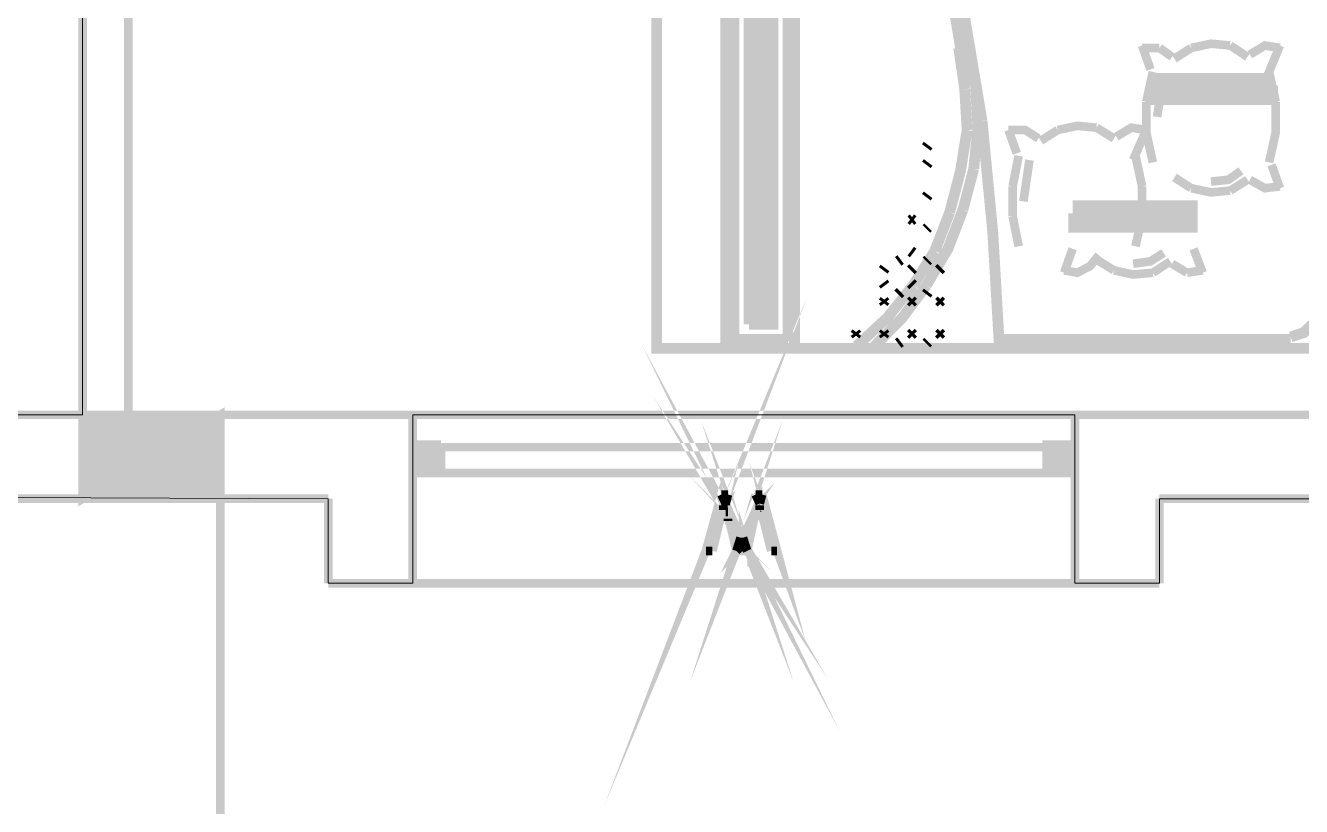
# Model space of a CAD drawing. Header units: inches. Extents: x -524 to 1067, y -71 to 1110.
# Drawn here: x 751.6 to 888.7, y 4.2 to 88 of the extents above; entities that cross this region are included whole.
import ezdxf

# ---------------------------------------------------------------- set-up
doc = ezdxf.new("R2010")
doc.units = ezdxf.units.IN
doc.header["$MEASUREMENT"] = 0
doc.layers.add('H', color=7, linetype='Continuous')
doc.layers.add('P', color=7, linetype='Continuous')
doc.layers.add('wall', color=16, linetype='Continuous', lineweight=20)

msp = doc.modelspace()

# ---------------------------------------------------------------- hatches: boundary and pattern name
at = {"layer": 'H', "linetype": 'Continuous'}
for points in [[(757.7422083906702, 37.15111773492773), (757.7422083906702, 46.22826456216255), (772.6152977839076, 46.22826456216255), (772.6152977839076, 37.15111773492773), (757.7422083906702, 37.15111773492773)], [(793.214982823278, 39.91769485396431), (793.214982823278, 42.94706030093049), (796.2406984323561, 42.94706030093049), (796.2406984323561, 39.91769485396431), (793.214982823278, 39.91769485396431)], [(861.3939545694566, 39.91769485396431), (861.3939545694566, 42.94706030093049), (864.419670178535, 42.94706030093049), (864.419670178535, 39.91769485396431), (861.3939545694566, 39.91769485396431)], [(826.8226900951629, 36.70218767471465), (824.764181526381, 31.61431365896665), (826.3701101970619, 37.60004779514076), (827.0818285852047, 37.60004779514076), (826.8226900951629, 36.70218767471465)], [(828.497965685714, 32.96475367749372), (826.8226900951629, 36.70218767471465), (827.0818285852047, 37.60004779514076), (828.497965685714, 32.96475367749372)], [(830.5564742544962, 36.70218767471465), (828.6877572558853, 32.96475367749372), (830.1075441942828, 37.60004779514076), (830.8156127445377, 37.60004779514076), (830.5564742544962, 36.70218767471465)], [(832.4251912531063, 31.61431365896665), (830.5564742544962, 36.70218767471465), (830.8156127445377, 37.60004779514076), (832.4251912531063, 31.61431365896665)], [(824.764181526381, 31.61431365896665), (826.6292486871037, 36.2496077766137), (826.6292486871037, 36.44304918467297), (826.8226900951629, 36.70218767471465), (824.764181526381, 31.61431365896665)], [(824.764181526381, 31.61431365896665), (826.6292486871037, 36.2496077766137), (826.6292486871037, 35.9941191244599), (824.764181526381, 31.61431365896665)], [(824.764181526381, 31.61431365896665), (826.6292486871037, 35.9941191244599), (826.6292486871037, 35.54153922635894), (824.764181526381, 31.61431365896665)], [(828.497965685714, 32.96475367749372), (826.8226900951629, 36.44304918467297), (826.8226900951629, 36.70218767471465), (828.497965685714, 32.96475367749372)], [(828.497965685714, 32.96475367749372), (826.8226900951629, 36.2496077766137), (826.8226900951629, 36.44304918467297), (828.497965685714, 32.96475367749372)], [(828.497965685714, 32.96475367749372), (826.8226900951629, 35.80067771640062), (826.8226900951629, 36.2496077766137), (828.497965685714, 32.96475367749372)], [(828.497965685714, 32.96475367749372), (826.8226900951629, 35.80067771640062), (827.0818285852047, 35.80067771640062), (827.0818285852047, 35.54153922635894), (828.497965685714, 32.96475367749372)], [(828.6877572558853, 32.96475367749372), (830.2973357644544, 36.2496077766137), (830.2973357644544, 35.9941191244599), (828.6877572558853, 32.96475367749372)], [(828.6877572558853, 32.96475367749372), (830.2973357644544, 35.9941191244599), (830.2973357644544, 35.80067771640062), (828.6877572558853, 32.96475367749372)], [(828.6877572558853, 32.96475367749372), (829.9141027862236, 35.15465641024039), (830.1075441942828, 35.80067771640062), (830.2973357644544, 35.80067771640062), (829.9141027862236, 35.15465641024039), (829.1403371539866, 31.61431365896665), (828.6877572558853, 32.96475367749372)], [(830.2973357644544, 36.2496077766137), (830.2973357644544, 36.44304918467297), (830.5564742544962, 36.70218767471465), (830.2973357644544, 36.2496077766137)], [(832.4251912531063, 31.61431365896665), (830.5564742544962, 36.44304918467297), (830.5564742544962, 36.70218767471465), (832.4251912531063, 31.61431365896665)], [(832.4251912531063, 31.61431365896665), (830.5564742544962, 35.9941191244599), (830.5564742544962, 36.44304918467297), (832.4251912531063, 31.61431365896665)], [(830.5564742544962, 35.80067771640062), (830.5564742544962, 35.9941191244599), (830.6842185805729, 35.80067771640062), (830.5564742544962, 35.80067771640062)], [(832.4251912531063, 31.61431365896665), (830.6842185805729, 35.80067771640062), (830.8156127445377, 35.80067771640062), (832.4251912531063, 31.61431365896665)], [(831.7171227028518, 31.61431365896665), (830.8156127445377, 35.54153922635894), (830.8156127445377, 35.80067771640062), (832.4251912531063, 31.61431365896665), (831.7171227028518, 31.61431365896665)], [(824.764181526381, 31.61431365896665), (826.1803186268905, 34.57433218606251), (826.3701101970619, 35.54153922635894), (826.6292486871037, 35.54153922635894), (826.1803186268905, 34.57433218606251), (825.4722500766359, 31.61431365896665), (824.764181526381, 31.61431365896665)], [(828.497965685714, 32.96475367749372), (827.0818285852047, 35.09260916614592), (827.0818285852047, 35.54153922635894), (828.497965685714, 32.96475367749372)], [(828.497965685714, 32.96475367749372), (827.0818285852047, 34.83347067610418), (827.0818285852047, 35.09260916614592), (828.497965685714, 32.96475367749372)], [(828.497965685714, 32.96475367749372), (828.497965685714, 32.77496210732231), (827.9796887056309, 31.61431365896665), (827.3373172373583, 34.51228494196803), (827.0818285852047, 34.83347067610418), (827.271620155376, 34.64002926804491), (827.3373172373583, 34.51228494196803), (828.497965685714, 32.96475367749372)], [(829.1403371539866, 31.61431365896665), (828.6877572558853, 32.77496210732231), (828.6877572558853, 32.96475367749372), (829.1403371539866, 31.61431365896665)], [(827.9796887056309, 31.61431365896665), (828.497965685714, 32.77496210732231), (828.497965685714, 32.51582361728063), (827.9796887056309, 31.61431365896665)], [(827.9796887056309, 31.61431365896665), (828.6877572558853, 32.25668512723895), (828.6877572558853, 32.51582361728063), (829.1403371539866, 31.61431365896665), (827.9796887056309, 31.61431365896665)], [(827.9796887056309, 31.61431365896665), (828.497965685714, 32.51582361728063), (828.6877572558853, 32.25668512723895), (827.9796887056309, 31.61431365896665)], [(829.1403371539866, 31.61431365896665), (828.6877572558853, 32.51582361728063), (828.6877572558853, 32.77496210732231), (829.1403371539866, 31.61431365896665)]]:
    msp.add_hatch(color=256, dxfattribs=at).paths.add_polyline_path(points)

# ---------------------------------------------------------------- linework, layer by layer
at = {"layer": 'P'}
for points, const_width in [([(757.7422083906702, 46.22826456216255), (757.7422083906702, 159.0849018942608)], 0.927058823529412), ([(762.6366409983589, 46.22826456216255), (762.6366409983589, 131.2731371883785)], 0.927058823529412), ([(762.6366409983589, 118.3344618757337), (762.6366409983589, 46.22826456216255), (762.6366409983589, 131.2731371883785), (762.6366409983589, 46.22826456216255)], 0.927058823529412), ([(762.6366409983589, 118.3344618757337), (762.6366409983589, 46.22826456216255), (762.6366409983589, 131.2731371883785)], 0.927058823529412), ([(819.4171690205915, 125.4808444602635), (819.4171690205915, 53.37464714669242)], 1.15699861046781), ([(864.8065529946534, 125.4808444602635), (819.4171690205915, 125.4808444602635), (819.4171690205915, 53.37464714669242), (864.8065529946534, 53.37464714669242)], 1.15699861046781), ([(826.8226900951629, 53.37464714669242), (826.8226900951629, 125.4808444602635)], 1.15699861046781), ([(834.2245613318466, 125.4808444602635), (834.2245613318466, 53.37464714669242)], 1.15699861046781), ([(854.3753163110036, 77.77381342737795), (852.316807742222, 90.00807002765586), (849.7400221933567, 101.8517939739273), (846.2653765240652, 113.6334706761042), (842.338150956673, 125.2217059702219)], 1.15699861046781), ([(833.5164927815918, 113.4400292680449), (833.5164927815918, 54.34185418698891), (827.7242000534768, 54.34185418698891), (827.7242000534768, 113.4400292680449)], 1.15699861046781), ([(829.3337785620458, 55.95143269555765), (829.3337785620458, 113.4400292680449)], 1.160648448355721), ([(831.9069142730232, 113.4400292680449), (831.9069142730232, 55.95143269555765), (829.3337785620458, 55.95143269555765)], 1.15699861046781), ([(831.1988457227683, 113.4400292680449), (831.1988457227683, 56.65950124581241), (830.0418471123003, 56.65950124581241), (830.0418471123003, 113.4400292680449)], 1.15699861046781), ([(852.7657378024346, 81.44555034261649), (850.9006706417122, 92.58120573863317)], 1.160648448355721), ([(853.9263862507905, 77.06574487712324), (853.667247760749, 81.70103899477023), (853.0248762924764, 85.88740305220425)], 1.15699861046781), ([(881.0300824064182, 85.88740305220425), (878.9679239997483, 86.08084446026353), (876.8437183489841, 85.62826456216257)], 0.927058823529412), ([(886.3734450743198, 85.62826456216257), (884.7638665657512, 85.88740305220425), (883.1542880571824, 84.92019601190782)], 0.927058823529412), ([(852.5102491502812, 81.1864118525748), (851.8642278441209, 85.62826456216257)], 1.15699861046781), ([(871.5660527630648, 85.88740305220425), (872.4675627213787, 83.31061750333902)], 0.927058823529412), ([(873.4347697616752, 85.62826456216257), (871.5660527630648, 85.62826456216257)], 0.927058823529412), ([(874.7852097802022, 84.66470735975406), (873.4347697616752, 85.62826456216257)], 0.927058823529412), ([(876.8437183489841, 85.62826456216257), (875.0406984323563, 84.47126595169479)], 0.927058823529412), ([(882.8951495671408, 84.66470735975406), (881.0300824064182, 85.88740305220425)], 0.927058823529412), ([(885.023005055793, 82.60254895308432), (886.3734450743198, 85.88740305220425)], 0.927058823529412), ([(872.7230513735328, 83.05512885118527), (872.0149828232777, 79.83597183404768)], 0.927058823529412), ([(872.4675627213787, 82.34706030093051), (885.6653765240651, 82.34706030093051)], 1.160648448355721), ([(873.8836998218883, 82.60254895308432), (873.1756312716336, 78.2263933254789)], 0.927058823529412), ([(885.9208651762192, 79.83597183404768), (885.2127966259641, 83.05512885118527)], 0.927058823529412), ([(852.7657378024346, 76.81025622496944), (852.5102491502812, 81.1864118525748)], 1.160648448355721), ([(886.180003666261, 80.99297044451552), (872.0149828232777, 80.99297044451552)], 1.160648448355721), ([(872.4675627213787, 81.44555034261649), (885.6653765240651, 81.44555034261649)], 1.160648448355721), ([(886.180003666261, 80.0914604862015), (872.0149828232777, 80.0914604862015)], 1.15699861046781), ([(872.0149828232777, 79.83597183404768), (872.0149828232777, 76.5511177349277), (872.7230513735328, 73.33196071779017)], 0.927058823529412), ([(885.2127966259641, 73.33196071779017), (885.9208651762192, 76.5511177349277), (885.9208651762192, 79.83597183404768)], 0.927058823529412), ([(856.244033309614, 53.37464714669242), (855.5359647593593, 65.67095099106483), (854.3753163110036, 77.77381342737795)], 1.160648448355721), ([(850.9006706417122, 67.98859804988837), (852.0576692521802, 72.43045075947614), (852.7657378024346, 76.81025622496944)], 1.15699861046781), ([(853.4738063526897, 72.62389216753542), (853.9263862507905, 77.06574487712324)], 1.160648448355721), ([(860.4267475291601, 75.9087462666554), (859.0106104286506, 76.81025622496944), (857.2112403499107, 76.81025622496944)], 0.927058823529412), ([(857.2112403499107, 76.81025622496944), (858.1091004703367, 74.29916775808661)], 0.927058823529412), ([(862.48890593583, 76.81025622496944), (860.6858860192019, 75.64960777661372)], 0.927058823529412), ([(866.6716201553761, 77.06574487712324), (864.6131115865942, 77.25918628518252), (862.48890593583, 76.81025622496944)], 0.927058823529412), ([(868.5403371539865, 75.9087462666554), (866.6716201553761, 77.06574487712324)], 0.927058823529412), ([(872.0149828232777, 76.81025622496944), (870.4054043147089, 77.06574487712324), (868.7994756440282, 76.10218767471468)], 0.927058823529412), ([(870.5988457227686, 73.59109920783186), (872.0149828232777, 76.81025622496944)], 0.927058823529412), ([(848.3895821748295, 74.94153922635897), (848.5830235828887, 75.20067771640065)], 1.160648448355721), ([(858.3025418783959, 74.04002926804493), (857.6601704101236, 70.75882500681287)], 0.927058823529412), ([(859.4631903267516, 73.59109920783186), (858.8171690205913, 69.14924649824408)], 0.927058823529412), ([(871.5660527630648, 70.75882500681287), (870.8579842128102, 74.04002926804493)], 0.927058823529412), ([(848.3895821748295, 73.07647206563638), (848.5830235828887, 73.33196071779017)], 1.160648448355721), ([(852.316807742222, 68.24773653993005), (853.4738063526897, 72.62389216753542)], 1.15699861046781), ([(878.9679239997483, 71.2734521490083), (880.8366409983589, 71.46689355706764), (882.1870810168859, 72.43045075947614)], 0.927058823529412), ([(886.3734450743198, 70.5653835987536), (885.4719351160059, 73.07647206563638)], 0.927058823529412), ([(875.0406984323563, 71.72238220922138), (876.8437183489841, 70.5653835987536)], 0.927058823529412), ([(881.0300824064182, 70.30624510871192), (882.8951495671408, 71.46689355706764)], 0.927058823529412), ([(883.1542880571824, 71.46689355706764), (884.7638665657512, 70.5653835987536), (886.3734450743198, 70.75882500681287)], 0.927058823529412), ([(848.3895821748295, 69.59817655845717), (848.5830235828887, 69.85731504849883)], 1.160648448355721), ([(857.6601704101236, 70.75882500681287), (857.6601704101236, 67.5396679896753)], 0.927058823529412), ([(871.5660527630648, 67.5396679896753), (871.5660527630648, 70.75882500681287)], 0.927058823529412), ([(876.8437183489841, 70.5653835987536), (878.9679239997483, 70.11280370065265), (881.0300824064182, 70.30624510871192)], 0.927058823529412), ([(848.3895821748295, 60.13414691510374), (850.7072292336529, 64.06137248249603), (852.316807742222, 68.24773653993005)], 1.160648448355721), ([(849.2910921331434, 63.80588383034228), (850.9006706417122, 67.98859804988837)], 1.160648448355721), ([(864.0984844443985, 68.69666660014313), (877.551786899239, 68.69666660014313)], 1.15699861046781), ([(846.7143065842783, 67.08708809157434), (846.9734450743199, 67.28052949963362)], 1.160648448355721), ([(846.9734450743199, 67.08708809157434), (846.7143065842783, 67.28052949963362)], 1.160648448355721), ([(846.9734450743199, 67.08708809157434), (846.7143065842783, 67.28052949963362)], 1.160648448355721), ([(857.6601704101236, 67.5396679896753), (858.3025418783959, 64.3205109725377)], 0.927058823529412), ([(877.551786899239, 67.28052949963362), (863.6459045462977, 67.28052949963362)], 1.15699861046781), ([(864.0984844443985, 67.7951566418291), (877.551786899239, 67.7951566418291)], 1.15699861046781), ([(870.8579842128102, 64.3205109725377), (871.5660527630648, 67.5396679896753)], 0.927058823529412), ([(848.3895821748295, 66.18557813326031), (848.5830235828887, 66.37901954131958)], 1.160648448355721), ([(877.551786899239, 66.37901954131958), (863.6459045462977, 66.37901954131958)], 1.15699861046781), ([(864.0984844443985, 64.06137248249603), (863.1969744860849, 61.48823677151879)], 0.927058823529412), ([(878.0700638793223, 61.48823677151879), (877.1028568390257, 64.06137248249603)], 0.927058823529412), ([(845.3638665657511, 62.71093246396897), (845.6230050557929, 62.90437387202824)], 1.160648448355721), ([(846.9734450743199, 63.612442422283), (846.7143065842783, 63.80588383034228)], 1.160648448355721), ([(846.9734450743199, 60.13414691510374), (849.2910921331434, 63.80588383034228)], 1.15699861046781), ([(848.3895821748295, 62.71093246396897), (848.5830235828887, 62.90437387202824)], 1.160648448355721), ([(863.1969744860849, 61.74372542367253), (864.6131115865942, 61.48823677151879), (865.9635516051212, 62.19630532177349), (866.9307586454177, 63.35330393224132)], 0.927058823529412), ([(866.6716201553761, 62.90437387202824), (868.5403371539865, 61.74372542367253)], 0.927058823529412), ([(870.5988457227686, 62.45179397392724), (872.4675627213787, 62.71093246396897), (873.8836998218883, 63.612442422283)], 0.927058823529412), ([(872.7230513735328, 61.48823677151879), (874.591768372143, 62.71093246396897)], 0.927058823529412), ([(843.7542880571825, 61.74372542367253), (843.9477294652418, 62.00286391371421)], 1.160648448355721), ([(846.7143065842783, 61.74372542367253), (846.9734450743199, 62.00286391371421)], 1.160648448355721), ([(849.7400221933567, 61.74372542367253), (849.9991606833985, 62.00286391371421)], 1.15699861046781), ([(868.5403371539865, 61.74372542367253), (870.5988457227686, 61.29479536345946), (872.7230513735328, 61.48823677151879)], 0.927058823529412), ([(874.7852097802022, 62.45179397392724), (876.3947882887712, 61.48823677151879)], 0.927058823529412), ([(876.3947882887712, 61.48823677151879), (878.0700638793223, 61.74372542367253)], 0.927058823529412), ([(826.8226900951629, 35.80067771640063), (828.4322686037317, 33.03045075947612), (826.8226900951629, 35.9941191244599), (826.8226900951629, 35.80067771640063)], 0.927058823529412), ([(840.9220138561634, 53.6337856367341), (844.2032181173956, 56.65950124581241), (846.9734450743199, 60.13414691510374)], 1.160648448355721), ([(842.5936396088268, 53.37464714669242), (845.8127966259642, 56.65950124581241), (848.3895821748295, 60.13414691510374)], 1.15699861046781), ([(843.9477294652418, 60.13414691510374), (843.7542880571825, 60.39328540514542)], 1.160648448355721), ([(846.9734450743199, 60.13414691510374), (846.7143065842783, 60.39328540514542)], 1.160648448355721), ([(843.7542880571825, 58.2690797543812), (843.9477294652418, 58.52456840653495)], 1.160648448355721), ([(843.9477294652418, 58.2690797543812), (843.7542880571825, 58.52456840653495)], 1.160648448355721), ([(845.3638665657511, 59.17058971269523), (845.6230050557929, 59.42607836484898)], 1.160648448355721), ([(846.7143065842783, 58.2690797543812), (846.9734450743199, 58.52456840653495)], 1.160648448355721), ([(846.9734450743199, 58.2690797543812), (846.7143065842783, 58.52456840653495)], 1.160648448355721), ([(848.3895821748295, 59.17058971269523), (848.5830235828887, 59.42607836484898)], 1.160648448355721), ([(849.7400221933567, 58.2690797543812), (849.9991606833985, 58.52456840653495)], 1.15699861046781), ([(849.9991606833985, 58.2690797543812), (849.7400221933567, 58.52456840653495)], 1.15699861046781), ([(849.9991606833985, 58.2690797543812), (849.7400221933567, 58.52456840653495)], 1.15699861046781), ([(887.5304436847875, 54.59734283914266), (888.9465807852971, 55.04992273724362), (889.8480907436115, 55.95143269555765)], 1.160648448355721), ([(840.7285724481042, 54.79078424720194), (840.9220138561634, 55.04992273724362)], 1.160648448355721), ([(840.9220138561634, 54.79078424720194), (840.7285724481042, 55.04992273724362)], 1.160648448355721), ([(843.7542880571825, 54.79078424720194), (843.9477294652418, 55.04992273724362)], 1.160648448355721), ([(843.9477294652418, 54.79078424720194), (843.7542880571825, 55.04992273724362)], 1.160648448355721), ([(843.9477294652418, 54.79078424720194), (843.7542880571825, 55.04992273724362)], 1.160648448355721), ([(846.7143065842783, 54.79078424720194), (846.9734450743199, 55.04992273724362)], 1.160648448355721), ([(846.9734450743199, 54.79078424720194), (846.7143065842783, 55.04992273724362)], 1.160648448355721), ([(846.9734450743199, 54.79078424720194), (846.7143065842783, 55.04992273724362)], 1.160648448355721), ([(849.7400221933567, 54.79078424720194), (849.9991606833985, 55.04992273724362)], 1.15699861046781), ([(849.9991606833985, 54.79078424720194), (849.7400221933567, 55.04992273724362)], 1.15699861046781), ([(887.5304436847875, 54.34185418698891), (856.244033309614, 54.34185418698891)], 1.15699861046781), ([(827.0818285852047, 35.54153922635895), (828.4322686037317, 33.03045075947612), (827.0818285852047, 35.80067771640063), (827.0818285852047, 35.54153922635895)], 0.927058823529412), ([(891.2642278441208, 53.37464714669242), (819.4171690205915, 53.37464714669242)], 1.160648448355721), ([(834.2245613318466, 53.37464714669242), (826.8226900951629, 53.37464714669242)], 1.160648448355721), ([(845.3638665657511, 53.8892742888879), (845.6230050557929, 54.08271569694718)], 1.160648448355721), ([(848.3895821748295, 53.8892742888879), (848.5830235828887, 54.08271569694718)], 1.160648448355721), ([(827.0818285852047, 35.09260916614592), (828.4322686037317, 33.03045075947612), (827.0818285852047, 35.34809781829967), (827.0818285852047, 35.09260916614592)], 0.927058823529412), ([(673.5988457227684, 46.22826456216255), (757.7422083906702, 46.22826456216255)], 0.927058823529412), ([(772.5496007019253, 37.21681481691014), (772.5496007019253, 46.22826456216255), (757.7422083906702, 37.21681481691014), (772.5496007019253, 37.21681481691014)], 0.927058823529412), ([(772.5496007019253, 46.22826456216255), (757.7422083906702, 37.21681481691014), (757.7422083906702, 46.22826456216255)], 0.927058823529412), ([(757.7422083906702, 46.22826456216255), (772.5496007019253, 46.22826456216255)], 0.927058823529412), ([(762.6366409983589, 46.22826456216255), (894.9359647593592, 46.22826456216255)], 0.927058823529412), ([(793.214982823278, 46.22826456216255), (793.214982823278, 35.34809781829967)], 0.927058823529412), ([(864.3539730965526, 35.34809781829967), (864.3539730965526, 46.22826456216255)], 0.927058823529412), ([(828.4322686037317, 32.77496210732232), (827.9796887056309, 31.61431365896666), (828.4322686037317, 33.03045075947612)], 0.927058823529412), ([(828.6877572558853, 32.77496210732232), (829.1403371539866, 31.61431365896666), (828.6877572558853, 33.03045075947612), (828.6877572558853, 32.77496210732232)], 0.927058823529412), ([(793.214982823278, 43.00910754502497), (793.214982823278, 39.98339193594671)], 0.927058823529412), ([(793.214982823278, 39.98339193594671), (796.2406984323561, 43.00910754502497)], 0.927058823529412), ([(796.2406984323561, 43.00910754502497), (793.214982823278, 43.00910754502497)], 0.927058823529412), ([(793.214982823278, 39.98339193594671), (796.2406984323561, 43.00910754502497)], 0.927058823529412), ([(796.2406984323561, 43.00910754502497), (796.2406984323561, 39.98339193594671), (793.214982823278, 39.98339193594671)], 0.927058823529412), ([(793.214982823278, 42.75361889287122), (862.0363260377292, 42.75361889287122)], 0.927058823529412), ([(864.3539730965526, 43.00910754502497), (861.328257487474, 39.98339193594671)], 0.927058823529412), ([(864.3539730965526, 43.00910754502497), (861.328257487474, 39.98339193594671)], 0.927058823529412), ([(861.328257487474, 39.98339193594671), (861.328257487474, 43.00910754502497), (864.3539730965526, 43.00910754502497)], 0.927058823529412), ([(862.0363260377292, 42.75361889287122), (862.0363260377292, 39.98339193594671)], 0.927058823529412), ([(864.3539730965526, 39.98339193594671), (864.3539730965526, 43.00910754502497)], 0.927058823529412), ([(772.5496007019253, 41.59297044451551), (772.5496007019253, -19.82285169536408)], 0.927058823529412), ([(830.4907771725136, 36.70218767471466), (832.359494171124, 31.61431365896666), (830.7499156625554, 37.66574487712317)], 0.927058823529412), ([(862.0363260377292, 39.98339193594671), (793.214982823278, 39.98339193594671)], 0.927058823529412), ([(828.4322686037317, 33.03045075947612), (827.271620155376, 34.64002926804491), (827.0818285852047, 34.83347067610418), (828.4322686037317, 33.03045075947612)], 0.927058823529412), ([(824.6984844443987, 31.61431365896666), (826.3701101970619, 35.54153922635895), (825.4065529946533, 31.61431365896666)], 0.927058823529412), ([(861.328257487474, 39.98339193594671), (864.3539730965526, 39.98339193594671)], 0.927058823529412), ([(826.3701101970619, 37.66574487712317), (826.8226900951629, 36.70218767471466), (824.6984844443987, 31.61431365896666), (826.3701101970619, 37.66574487712317)], 0.927058823529412), ([(828.6877572558853, 33.03045075947612), (830.2973357644544, 36.50874626665538), (830.4907771725136, 36.70218767471466), (828.6877572558853, 33.03045075947612)], 0.927058823529412), ([(828.6877572558853, 33.03045075947612), (830.2973357644544, 36.50874626665538), (830.2973357644544, 36.2496077766137)], 0.927058823529412), ([(730.3830235828887, 37.21681481691014), (784.1378359960431, 37.21681481691014)], 0.927058823529412), ([(730.3830235828887, 37.21681481691014), (784.1378359960431, 37.21681481691014)], 0.927058823529412), ([(730.3830235828887, 37.21681481691014), (784.1378359960431, 37.21681481691014)], 0.927058823529412), ([(730.3830235828887, 37.21681481691014), (784.1378359960431, 37.21681481691014)], 0.927058823529412), ([(730.3830235828887, 37.21681481691014), (784.1378359960431, 37.21681481691014)], 0.927058823529412), ([(784.1378359960431, 37.21681481691014), (784.1378359960431, 28.13966798967532)], 0.927058823529412), ([(793.214982823278, 37.21681481691014), (793.214982823278, 28.13966798967532)], 0.927058823529412), ([(824.6984844443987, 31.61431365896666), (826.5635516051211, 36.50874626665538), (826.8226900951629, 36.70218767471466), (824.6984844443987, 31.61431365896666)], 0.927058823529412), ([(826.5635516051211, 35.54153922635895), (824.6984844443987, 31.61431365896666), (826.5635516051211, 35.80067771640063), (826.5635516051211, 35.54153922635895)], 0.927058823529412), ([(826.8226900951629, 36.70218767471466), (824.6984844443987, 31.61431365896666), (826.8226900951629, 36.70218767471466)], 0.927058823529412), ([(827.0818285852047, 37.66574487712317), (826.3701101970619, 37.66574487712317)], 0.927058823529412), ([(826.3701101970619, 37.66574487712317), (826.8226900951629, 36.70218767471466)], 0.927058823529412), ([(827.0818285852047, 37.66574487712317), (826.8226900951629, 36.70218767471466)], 0.927058823529412), ([(826.8226900951629, 36.70218767471466), (827.0818285852047, 37.66574487712317)], 0.927058823529412), ([(826.8226900951629, 36.50874626665538), (828.4322686037317, 33.03045075947612), (826.8226900951629, 36.70218767471466)], 0.927058823529412), ([(826.8226900951629, 36.70218767471466), (826.8226900951629, 36.50874626665538)], 0.927058823529412), ([(828.4322686037317, 33.03045075947612), (826.8226900951629, 36.70218767471466)], 0.927058823529412), ([(826.8226900951629, 36.70218767471466), (826.8226900951629, 36.70218767471466)], 0.927058823529412), ([(826.8226900951629, 36.70218767471466), (828.4322686037317, 33.03045075947612)], 0.927058823529412), ([(826.8226900951629, 36.70218767471466), (828.4322686037317, 33.03045075947612)], 0.927058823529412), ([(826.8226900951629, 36.70218767471466), (826.8226900951629, 36.70218767471466)], 0.927058823529412), ([(828.4322686037317, 33.03045075947612), (827.0818285852047, 37.66574487712317)], 0.927058823529412), ([(827.0818285852047, 35.34809781829967), (827.0818285852047, 35.54153922635895), (828.4322686037317, 33.03045075947612)], 0.927058823529412), ([(830.4907771725136, 36.70218767471466), (828.6877572558853, 33.03045075947612), (830.0418471123003, 37.66574487712317)], 0.927058823529412), ([(830.7499156625554, 37.66574487712317), (830.0418471123003, 37.66574487712317)], 0.927058823529412), ([(830.0418471123003, 37.66574487712317), (830.4907771725136, 36.70218767471466)], 0.927058823529412), ([(830.0418471123003, 37.66574487712317), (830.4907771725136, 36.70218767471466)], 0.927058823529412), ([(830.7499156625554, 37.66574487712317), (830.4907771725136, 36.70218767471466)], 0.927058823529412), ([(830.4907771725136, 36.70218767471466), (830.7499156625554, 37.66574487712317)], 0.927058823529412), ([(830.4907771725136, 36.70218767471466), (832.359494171124, 31.61431365896666), (830.4907771725136, 36.70218767471466)], 0.927058823529412), ([(830.4907771725136, 36.70218767471466), (832.359494171124, 31.61431365896666), (830.4907771725136, 36.70218767471466)], 0.927058823529412), ([(830.4907771725136, 36.70218767471466), (830.4907771725136, 36.70218767471466)], 0.927058823529412), ([(864.3539730965526, 37.21681481691014), (864.3539730965526, 28.13966798967532)], 0.927058823529412), ([(873.4347697616752, 37.21681481691014), (904.0131115865943, 37.21681481691014)], 0.927058823529412), ([(873.4347697616752, 37.21681481691014), (873.4347697616752, 28.13966798967532)], 0.927058823529412), ([(826.5635516051211, 36.2496077766137), (824.6984844443987, 31.61431365896666), (826.5635516051211, 36.50874626665538)], 0.927058823529412), ([(826.5635516051211, 35.9941191244599), (824.6984844443987, 31.61431365896666), (826.5635516051211, 36.2496077766137)], 0.927058823529412), ([(824.6984844443987, 31.61431365896666), (826.5635516051211, 36.2496077766137)], 0.927058823529412), ([(826.5635516051211, 36.2496077766137), (824.6984844443987, 31.61431365896666)], 0.927058823529412), ([(824.6984844443987, 31.61431365896666), (826.5635516051211, 35.80067771640063), (826.5635516051211, 35.9941191244599)], 0.927058823529412), ([(826.5635516051211, 35.9941191244599), (824.6984844443987, 31.61431365896666)], 0.927058823529412), ([(824.6984844443987, 31.61431365896666), (826.3701101970619, 35.54153922635895)], 0.927058823529412), ([(826.3701101970619, 35.54153922635895), (826.5635516051211, 35.54153922635895), (824.6984844443987, 31.61431365896666)], 0.927058823529412), ([(826.5635516051211, 36.50874626665538), (826.5635516051211, 36.2496077766137)], 0.927058823529412), ([(826.5635516051211, 36.2496077766137), (826.5635516051211, 35.9941191244599)], 0.927058823529412), ([(826.5635516051211, 36.2496077766137), (826.5635516051211, 36.2496077766137)], 0.927058823529412), ([(828.4322686037317, 33.03045075947612), (827.271620155376, 34.64002926804491), (827.9796887056309, 31.61431365896666)], 0.927058823529412), ([(826.8226900951629, 36.50874626665538), (828.4322686037317, 33.03045075947612), (826.8226900951629, 36.50874626665538)], 0.927058823529412), ([(828.4322686037317, 33.03045075947612), (826.8226900951629, 35.9941191244599), (826.8226900951629, 36.2496077766137)], 0.927058823529412), ([(826.8226900951629, 36.2496077766137), (828.4322686037317, 33.03045075947612)], 0.927058823529412), ([(826.8226900951629, 36.2496077766137), (828.4322686037317, 33.03045075947612), (826.8226900951629, 36.2496077766137)], 0.927058823529412), ([(826.8226900951629, 36.2496077766137), (826.8226900951629, 36.2496077766137)], 0.927058823529412), ([(827.0818285852047, 35.80067771640063), (826.8226900951629, 35.80067771640063)], 0.927058823529412), ([(826.8226900951629, 35.80067771640063), (828.4322686037317, 33.03045075947612)], 0.927058823529412), ([(828.4322686037317, 33.03045075947612), (827.0818285852047, 35.80067771640063)], 0.927058823529412), ([(828.4322686037317, 33.03045075947612), (827.0818285852047, 35.34809781829967)], 0.927058823529412), ([(830.2973357644544, 36.2496077766137), (828.6877572558853, 33.03045075947612), (830.2973357644544, 36.2496077766137)], 0.927058823529412), ([(830.2973357644544, 36.2496077766137), (828.6877572558853, 33.03045075947612)], 0.927058823529412), ([(830.2973357644544, 35.9941191244599), (828.6877572558853, 33.03045075947612), (830.2973357644544, 35.9941191244599)], 0.927058823529412), ([(830.2973357644544, 35.9941191244599), (828.6877572558853, 33.03045075947612), (830.2973357644544, 35.9941191244599), (830.2973357644544, 35.9941191244599)], 0.927058823529412), ([(830.2973357644544, 35.80067771640063), (828.6877572558853, 33.03045075947612), (830.2973357644544, 35.80067771640063)], 0.927058823529412), ([(830.0418471123003, 35.80067771640063), (828.6877572558853, 33.03045075947612)], 0.927058823529412), ([(828.6877572558853, 33.03045075947612), (829.1403371539866, 31.61431365896666), (830.0418471123003, 35.80067771640063)], 0.927058823529412), ([(830.2973357644544, 35.80067771640063), (828.6877572558853, 33.03045075947612), (830.2973357644544, 35.80067771640063)], 0.927058823529412), ([(832.359494171124, 31.61431365896666), (830.4907771725136, 35.80067771640063), (830.7499156625554, 35.80067771640063)], 0.927058823529412), ([(830.2973357644544, 35.80067771640063), (830.2973357644544, 35.80067771640063)], 0.927058823529412), ([(830.4907771725136, 36.2496077766137), (830.4907771725136, 36.50874626665538)], 0.927058823529412), ([(830.4907771725136, 36.50874626665538), (832.359494171124, 31.61431365896666)], 0.927058823529412), ([(830.4907771725136, 36.50874626665538), (832.359494171124, 31.61431365896666), (830.4907771725136, 36.50874626665538)], 0.927058823529412), ([(830.4907771725136, 36.50874626665538), (830.4907771725136, 36.50874626665538)], 0.927058823529412), ([(830.4907771725136, 35.9941191244599), (832.359494171124, 31.61431365896666), (830.4907771725136, 36.2496077766137)], 0.927058823529412), ([(830.4907771725136, 36.2496077766137), (830.4907771725136, 35.9941191244599)], 0.927058823529412), ([(832.359494171124, 31.61431365896666), (830.4907771725136, 36.2496077766137)], 0.927058823529412), ([(832.359494171124, 31.61431365896666), (830.4907771725136, 35.80067771640063), (830.4907771725136, 35.9941191244599)], 0.927058823529412), ([(830.4907771725136, 35.9941191244599), (832.359494171124, 31.61431365896666)], 0.927058823529412), ([(830.7499156625554, 35.80067771640063), (832.359494171124, 31.61431365896666), (830.7499156625554, 35.80067771640063)], 0.927058823529412), ([(830.7499156625554, 35.80067771640063), (832.359494171124, 31.61431365896666)], 0.927058823529412), ([(830.7499156625554, 35.54153922635895), (832.359494171124, 31.61431365896666)], 0.927058823529412), ([(831.7171227028518, 31.61431365896666), (830.7499156625554, 35.54153922635895)], 0.927058823529412), ([(828.4322686037317, 33.03045075947612), (827.0818285852047, 35.09260916614592)], 0.927058823529412), ([(827.0818285852047, 35.09260916614592), (827.0818285852047, 34.83347067610418)], 0.927058823529412), ([(828.4322686037317, 33.03045075947612), (827.0818285852047, 35.09260916614592)], 0.927058823529412), ([(827.0818285852047, 35.09260916614592), (827.0818285852047, 35.09260916614592)], 0.927058823529412), ([(827.0818285852047, 35.09260916614592), (828.4322686037317, 33.03045075947612)], 0.927058823529412), ([(827.0818285852047, 34.83347067610418), (828.4322686037317, 33.03045075947612)], 0.927058823529412), ([(829.1403371539866, 31.61431365896666), (828.6877572558853, 32.77496210732232), (828.6877572558853, 32.51582361728065)], 0.927058823529412), ([(828.6877572558853, 32.32238220922136), (827.9796887056309, 31.61431365896666), (828.4322686037317, 32.51582361728065)], 0.927058823529412), ([(827.9796887056309, 31.61431365896666), (828.4322686037317, 33.03045075947612)], 0.927058823529412), ([(828.4322686037317, 32.77496210732232), (827.9796887056309, 31.61431365896666), (828.4322686037317, 32.77496210732232)], 0.927058823529412), ([(828.4322686037317, 32.51582361728065), (827.9796887056309, 31.61431365896666), (828.4322686037317, 32.51582361728065)], 0.927058823529412), ([(828.4322686037317, 33.03045075947612), (828.4322686037317, 32.77496210732232)], 0.927058823529412), ([(828.4322686037317, 32.51582361728065), (828.6877572558853, 32.32238220922136)], 0.927058823529412), ([(828.4322686037317, 32.51582361728065), (828.4322686037317, 32.51582361728065)], 0.927058823529412), ([(829.1403371539866, 31.61431365896666), (828.6877572558853, 33.03045075947612), (828.6877572558853, 33.03045075947612), (829.1403371539866, 31.61431365896666)], 0.927058823529412), ([(829.1403371539866, 31.61431365896666), (828.6877572558853, 32.77496210732232), (828.6877572558853, 32.77496210732232), (829.1403371539866, 31.61431365896666)], 0.927058823529412), ([(828.6877572558853, 32.51582361728065), (829.1403371539866, 31.61431365896666), (828.6877572558853, 32.51582361728065)], 0.927058823529412), ([(828.6877572558853, 32.51582361728065), (829.1403371539866, 31.61431365896666)], 0.927058823529412), ([(825.4065529946533, 31.61431365896666), (824.6984844443987, 31.61431365896666)], 0.927058823529412), ([(828.6877572558853, 32.32238220922136), (829.1403371539866, 31.61431365896666), (827.9796887056309, 31.61431365896666)], 0.927058823529412), ([(827.9796887056309, 31.61431365896666), (828.6877572558853, 32.32238220922136)], 0.927058823529412), ([(828.6877572558853, 32.32238220922136), (827.9796887056309, 31.61431365896666), (828.6877572558853, 32.32238220922136)], 0.927058823529412), ([(828.6877572558853, 32.32238220922136), (828.6877572558853, 32.32238220922136)], 0.927058823529412), ([(832.359494171124, 31.61431365896666), (831.7171227028518, 31.61431365896666)], 0.927058823529412), ([(784.1378359960431, 28.13966798967532), (873.4347697616752, 28.13966798967532)], 0.927058823529412)]:
    msp.add_lwpolyline(points, dxfattribs=dict(at, const_width=const_width))
at = {"layer": 'wall'}
msp.add_lwpolyline([(757.7422083906702, 159.0849018942608), (757.7422083906702, 46.22826456216255), (673.5988457227684, 46.22826456216255), (673.5988457227684, 37.66574487712317), (784.1378359960431, 37.21681481691014), (784.1378359960431, 28.13966798967532), (793.214982823278, 28.13966798967532), (793.214982823278, 46.22826456216255), (864.3539730965526, 46.22826456216255), (864.3539730965526, 28.13966798967532), (873.4347697616752, 28.13966798967532), (873.4347697616752, 37.21681481691014), (904.0131115865943, 37.21681481691014), (904.0131115865943, 89.81462861959659), (913.0245613318468, 89.81462861959659), (913.0245613318468, 98.826078364849), (904.0131115865943, 98.826078364849), (903.980263045603, 158.8914604862016)], dxfattribs=at)

doc.saveas('drawing.dxf')
